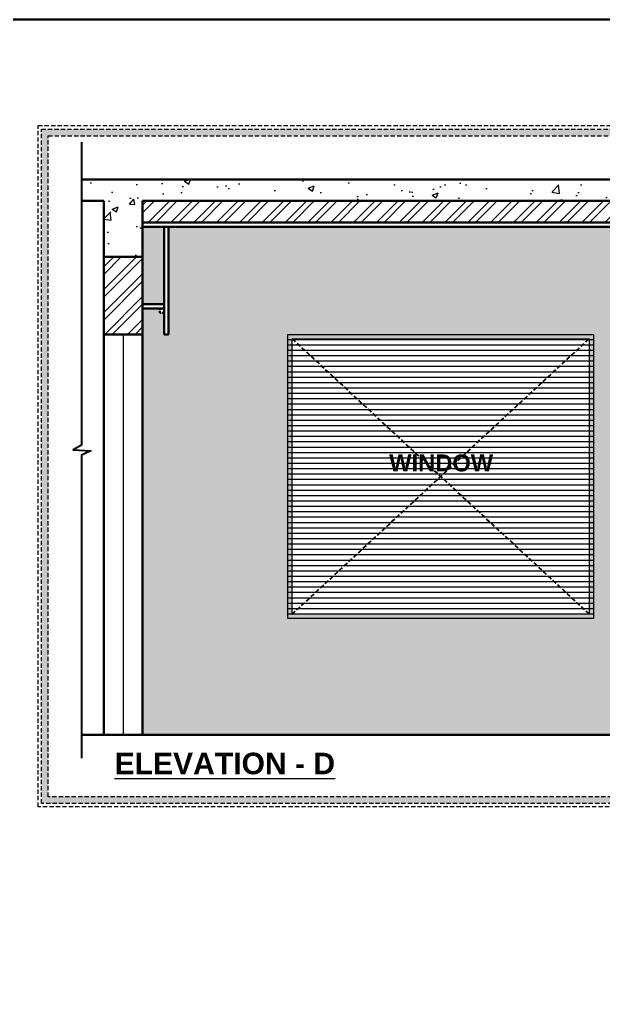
# Model space of a CAD drawing. Header units: millimetres. Extents: x 35877 to 3066687, y -650199 to -40525.
# Drawn here: x 148039.2 to 148174.8, y -179116.8 to -178889.6 of the extents above; entities that cross this region are included whole.
import ezdxf

# ---------------------------------------------------------------- set-up
doc = ezdxf.new("R2010")
doc.units = ezdxf.units.MM
doc.header["$MEASUREMENT"] = 0
doc.linetypes.add('00 . GROUND FLOOR$0$DASHED', pattern=[0.75, 0.5, -0.25])
doc.linetypes.add('DASHEDX2', pattern=[1.5, 1, -0.5])
doc.layers.add('AR HATCH-7', color=7, linetype='Continuous')
doc.layers.add('str coll', color=6, linetype='Continuous')
for name, color, linetype, lineweight in [('DIM.', 250, 'Continuous', 13), ('dim05', 1, 'Continuous', 13), ('Dimension', 10, 'DASHEDX2', 20), ('el', 7, 'Continuous', 20), ('FURNITURE', 32, 'Continuous', 9), ('FURNITURE-1', 252, 'Continuous', 13), ('interior hatch', 253, 'Continuous', 5), ('SECTION ( SLAB PLine )', 104, 'Continuous', 30), ('Text', 7, 'Continuous', 15), ('XX~SLAB ( BEAM )~ ( DIM )', 7, 'Continuous', 9)]:
    doc.layers.add(name, color=color, linetype=linetype, lineweight=lineweight)
doc.styles.get("Standard").update_dxf_attribs({"font": 'arial.ttf', "height": 6})
pattern_1 = [(45, (-854.746, 1363.042), (-2.65165043, 2.65165043), []), (45, (-852.978, 1363.042), (-2.65165043, 2.65165043), [])]

msp = doc.modelspace()

# ---------------------------------------------------------------- hatches: boundary and pattern name
at = {"layer": 'AR HATCH-7', "lineweight": 0, "true_color": 0x939598, "transparency": 33554687}
h = msp.add_hatch(dxfattribs=at)
h.set_pattern_fill('ANSI32', color=252, scale=10)
h.set_pattern_definition(pattern_1)
h.paths.add_polyline_path([(148067.773, -178944.748), (148058.773, -178944.748), (148058.773, -178962.748), (148067.773, -178962.748)])
at = {"layer": 'Dimension', "true_color": 0xd39e00, "transparency": 33554687}
h = msp.add_hatch(color=42, dxfattribs=at)
h.paths.add_polyline_path([(148044.314, -179071.7), (148266.873, -179071.7), (148266.873, -178915.046), (148044.314, -178915.046)])
h.paths.add_polyline_path([(148045.876, -179070.138), (148265.311, -179070.138), (148265.311, -178916.608), (148045.876, -178916.608)], flags=16)
at = {"layer": 'FURNITURE', "lineweight": 0, "true_color": 0xf1e8df, "transparency": 33554505}
h = msp.add_hatch(color=254, dxfattribs=at)
h.dxf.hatch_style = 1
h.paths.add_polyline_path([(148207.507, -178991.721), (148208.507, -178991.721), (148208.507, -178944.748), (148204.602, -178944.748), (148204.602, -178937.766), (148073.773, -178937.766), (148073.773, -178962.748), (148072.773, -178962.748), (148072.773, -178957.762), (148071.772, -178957.762), (148071.772, -178956.748), (148067.773, -178956.748), (148067.773, -179055.748), (148207.507, -179055.748), (148207.507, -179043.803), (148195.507, -179043.803), (148195.507, -179034.803), (148207.507, -179034.803)])
h.paths.add_polyline_path([(148172.519, -179028.748), (148101.519, -179028.748), (148101.519, -178962.748), (148172.519, -178962.748)], flags=16)
h.paths.add_polyline_path([(148171.519, -179027.748), (148102.519, -179027.748), (148102.519, -178963.748), (148171.519, -178963.748)], flags=0)
h.paths.add_polyline_path([(148072.773, -178937.766), (148067.773, -178937.766), (148067.773, -178944.748), (148067.773, -178953.748), (148067.773, -178955.748), (148072.773, -178955.748)], flags=17)
h.paths.add_polyline_path([(148199.187, -179043.803), (148203.827, -179043.803), (148203.661, -179043.803), (148199.021, -179043.803)], flags=16)
h.paths.add_polyline_path([(148203.249, -179045.905), (148207.507, -179045.905), (148207.507, -179045.901), (148203.249, -179045.901)], flags=16)
h.paths.add_polyline_path([(148123.98, -178996.704), (148150.198, -178996.704), (148150.198, -178988.472), (148123.98, -178988.472)], flags=0)
at = {"layer": 'FURNITURE', "lineweight": 0, "true_color": 0x636466, "transparency": 33554505}
h = msp.add_hatch(color=251, dxfattribs=at)
h.dxf.hatch_style = 1
h.paths.add_polyline_path([(148172.519, -178962.748), (148101.519, -178962.748), (148101.519, -179028.748), (148172.519, -179028.748)])
h.paths.add_polyline_path([(148171.519, -178963.748), (148171.519, -179027.748), (148102.519, -179027.748), (148102.519, -178963.748)], flags=16)
h.paths.add_polyline_path([(148123.98, -178996.704), (148150.198, -178996.704), (148150.198, -178988.472), (148123.98, -178988.472)], flags=0)
at = {"layer": 'FURNITURE-1', "lineweight": 0, "true_color": 0xc7c8ca, "transparency": 33554687}
h = msp.add_hatch(dxfattribs=at)
h.set_pattern_fill('AR-CONC', color=9, scale=2)
h.set_pattern_definition([(50, (-854.746, 1363.042), (14.34520365, -1.2550427), [1.5, -16.5]), (355, (-854.746, 1363.042), (-2.7750267, 15.0438427), [1.2, -13.2]), (100.4514445, (-853.55, 1362.937), (11.5701769, 13.7887998), [1.2748038, -14.0228422]), (46.1842, (-854.746, 1367.042), (21.3448266, -3.3103856), [2.25, -24.75]), (96.635635, (-852.967, 1366.766), (18.693239, 19.482372), [1.9122068, -21.0342752]), (351.184164, (-854.746, 1367.042), (18.693239, 19.482372), [1.8, -19.8]), (21, (-852.746, 1366.042), (11.93814104, -8.0523778), [1.5, -16.5]), (326, (-852.746, 1366.042), (4.8663066, 14.5030009), [1.2, -13.2]), (71.451445, (-851.751, 1365.371), (16.8044475, 6.45062306), [1.2748038, -14.0228422]), (37.5, (-854.746, 1363.042), (0.24319711, 6.65787708), [0, -13.04, 0, -13.4, 0, -13.25]), (7.5, (-854.746, 1363.042), (5.26139075, 7.88823424), [0, -7.64, 0, -12.74, 0, -5.05]), (327.5, (-859.206, 1363.042), (10.67644872, -0.45109743), [0, -5, 0, -15.6, 0, -20.7]), (317.5, (-861.206, 1363.042), (11.6637234, 2.00209965), [0, -6.5, 0, -10.36, 0, -14.7])])
h.paths.add_polyline_path([(148219.775, -178926.748), (148053.594, -178926.748), (148053.594, -178931.748), (148058.773, -178931.748), (148058.773, -178944.748), (148067.773, -178944.748), (148067.773, -178931.748), (148204.602, -178931.748), (148204.602, -178944.748), (148213.007, -178944.748), (148213.007, -178931.748), (148219.775, -178931.748)])
at = {"layer": 'FURNITURE-1', "lineweight": 0, "transparency": 33554572}
h = msp.add_hatch(dxfattribs=at)
h.set_pattern_fill('ANSI32', color=6, scale=10)
h.set_pattern_definition(pattern_1)
h.paths.add_polyline_path([(148204.602, -178931.748), (148067.773, -178931.748), (148067.773, -178936.766), (148204.602, -178936.766)])
at = {"layer": 'interior hatch', "lineweight": 0, "true_color": 0xd2cfc4, "transparency": 33554671}
h = msp.add_hatch(dxfattribs=at)
h.set_pattern_fill('ANSI31', color=254, scale=10, angle=135)
h.set_pattern_definition([(180, (147339.3105, -178208.9184), (-1e-16, -1.25), [])])
h.paths.add_polyline_path([(148172.519, -178963.748), (148101.519, -178963.748), (148101.519, -179027.748), (148172.519, -179027.748)])

# ---------------------------------------------------------------- linework, layer by layer
at = {"layer": 'dim05', "color": 251, "linetype": 'DASHEDX2', "lineweight": 25, "true_color": 0x636466}
for p, q in [((148102.519, -179027.748), (148171.519, -178963.748)), ((148171.519, -179027.748), (148102.519, -178963.748))]:
    msp.add_line(p, q, dxfattribs=at)
at = {"layer": 'Dimension', "color": 42, "true_color": 0xd39e00, "transparency": 33554687, "elevation": 0.119}
for points in [[(148043.533, -178914.265), (148267.654, -178914.265), (148267.654, -179072.481), (148043.533, -179072.481)], [(148044.314, -178915.046), (148266.873, -178915.046), (148266.873, -179071.7), (148044.314, -179071.7)], [(148045.876, -178916.608), (148265.311, -178916.608), (148265.311, -179070.138), (148045.876, -179070.138)]]:
    msp.add_lwpolyline(points, close=True, dxfattribs=at)
at = {"layer": 'el', "lineweight": 0}
for points in [[(148101.519, -178962.748), (148172.519, -178962.748), (148172.519, -179028.748), (148101.519, -179028.748)], [(148102.519, -178963.748), (148171.519, -178963.748), (148171.519, -179027.748), (148102.519, -179027.748)]]:
    msp.add_lwpolyline(points, close=True, dxfattribs=at)
at = {"layer": 'FURNITURE', "lineweight": 30, "transparency": 33554687}
for p, q in [((148072.773, -178962.748), (148072.773, -178937.766)), ((148073.773, -178962.748), (148073.773, -178937.766)), ((148067.773, -178955.748), (148072.773, -178955.748)), ((148067.773, -178956.748), (148072.773, -178956.748)), ((148073.773, -178962.748), (148072.773, -178962.748))]:
    msp.add_line(p, q, dxfattribs=at)
at = {"layer": 'FURNITURE', "color": 18, "lineweight": 0, "true_color": 0x000000, "transparency": 33554687}
msp.add_line((148063.273, -178962.748), (148063.273, -179055.748), dxfattribs=at)
at = {"layer": 'FURNITURE', "color": 3, "lineweight": 30, "transparency": 33554687}
msp.add_lwpolyline([(147302.371, -178889.62), (148535.999, -178889.62), (148535.999, -179366.596), (147302.371, -179366.596)], close=True, dxfattribs=at)
at = {"layer": 'FURNITURE', "color": 252, "lineweight": 25, "true_color": 0x939598, "transparency": 33554687}
msp.add_lwpolyline([(148053.594, -178918.133), (148053.594, -178988.498), (148051.672, -178989.554), (148055.789, -178989.804), (148053.594, -178990.827), (148053.594, -179061.225)], dxfattribs=at)
at = {"layer": 'FURNITURE', "color": 3, "linetype": '00 . GROUND FLOOR$0$DASHED', "lineweight": 30, "transparency": 33554687}
msp.add_lwpolyline([(148071.772, -178956.748), (148072.773, -178956.748), (148072.773, -178957.762), (148071.772, -178957.762)], close=True, dxfattribs=at)
at = {"layer": 'FURNITURE', "color": 18, "lineweight": 30, "true_color": 0x000000, "transparency": 33554687}
msp.add_lwpolyline([(148058.773, -178962.748), (148067.773, -178962.748), (148067.773, -179055.748), (148058.773, -179055.748)], close=True, dxfattribs=at)
at = {"layer": 'SECTION ( SLAB PLine )', "color": 1, "transparency": 33554687}
for p, q in [((148053.594, -178926.748), (148219.775, -178926.748)), ((148053.594, -178931.748), (148058.773, -178931.748)), ((148067.773, -178931.748), (148204.602, -178931.748)), ((148053.594, -179055.748), (148219.775, -179055.748)), ((148053.594, -179055.748), (148219.775, -179055.748))]:
    msp.add_line(p, q, dxfattribs=at)
msp.add_lwpolyline([(148067.773, -178931.748), (148067.773, -178944.748), (148058.773, -178944.748), (148058.773, -178931.748)], dxfattribs=at)
at = {"layer": 'str coll', "lineweight": 30, "transparency": 33554687}
for p, q in [((148067.773, -178936.766), (148204.602, -178936.766)), ((148067.773, -178937.766), (148204.602, -178937.766))]:
    msp.add_line(p, q, dxfattribs=at)
at = {"layer": 'XX~SLAB ( BEAM )~ ( DIM )', "lineweight": 30, "transparency": 33554687}
msp.add_lwpolyline([(148067.773, -178931.748), (148067.773, -178962.748), (148058.773, -178962.748), (148058.773, -178931.748)], dxfattribs=at)

# ---------------------------------------------------------------- texts
at = {"layer": 'DIM.', "color": 1, "transparency": 33554687, "insert": (148061.277, -179059.926, 0.119), "char_height": 5, "attachment_point": 1}
msp.add_mtext_dynamic_manual_height_columns('{\\fArial|b1|i0|c0|p34;\\LELEVATION - D}', width=111.55884, gutter_width=1, heights=[0], dxfattribs=at)
at = {"layer": 'Text', "color": 1, "lineweight": 0, "insert": (148125.058, -178990.638), "char_height": 3.93959, "width": 43.71939, "attachment_point": 1}
msp.add_mtext('{\\fArial Rounded MT Bold|b0|i0|c0|p34;WINDOW}', dxfattribs=at)

doc.saveas('drawing.dxf')
